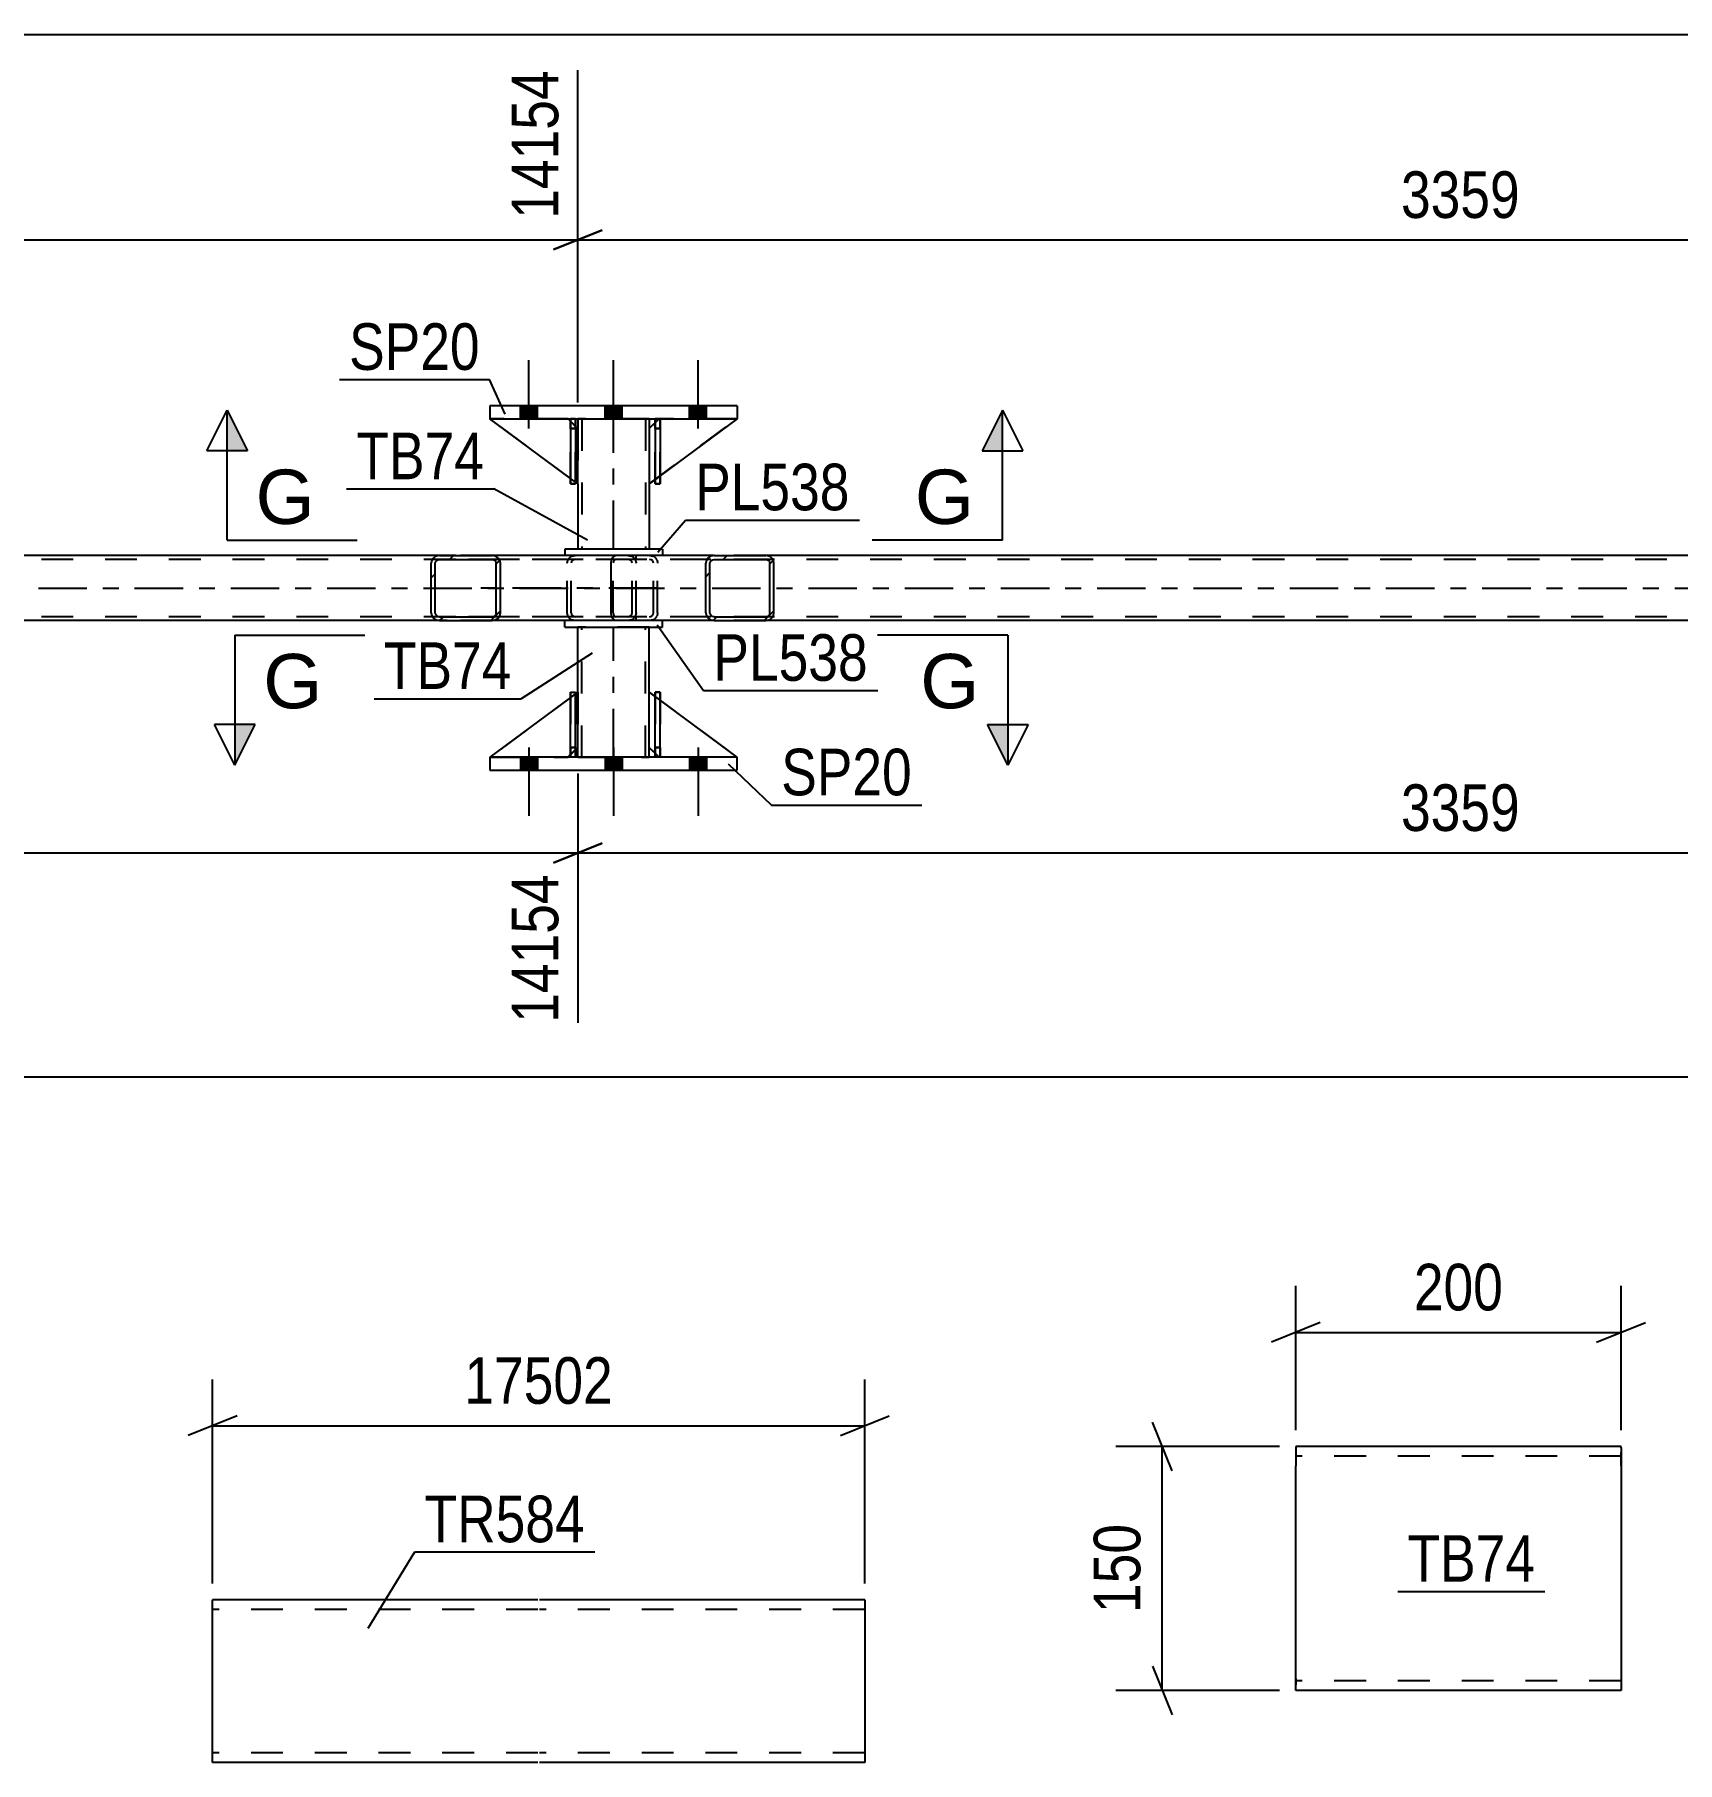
# Model space of a CAD drawing. Header units: millimetres. Extents: x 0 to 841, y 0 to 594.
# Drawn here: x 644.4 to 745.4, y 142.4 to 248.6 of the extents above; entities that cross this region are included whole.
import ezdxf

# ---------------------------------------------------------------- set-up
doc = ezdxf.new("R2010")
doc.units = ezdxf.units.MM
doc.linetypes.add('DXK_LINE_DOT2', pattern=[3.9198, 1.9599, -1.9599])
doc.linetypes.add('DXK_LINE_DOT3', pattern=[5.9187, 2.979, -0.9799, 0.9799, -0.9799])
doc.styles.add('Arial', font='ARIAL.TTF', dxfattribs={"height": 0.2})
doc.styles.add('Arial Narrow', font='ARIALN.TTF', dxfattribs={"height": 0.2})

# ---------------------------------------------------------------- blocks, each defined once
blk = doc.blocks.new('Bolt-122568611-7005 - 6955')
at = {"linetype": 'Continuous'}
for points in [[(675.29, 204.16), (674.25, 204.16), (674.25, 203.36), (675.29, 203.36)], [(675.29, 204.16), (674.25, 204.16), (674.25, 203.36), (675.29, 203.36)], [(675.29, 204.16), (674.25, 204.16), (674.25, 203.36), (675.29, 203.36)], [(680.49, 204.16), (679.45, 204.16), (679.45, 203.36), (680.49, 203.36)], [(680.49, 204.16), (679.45, 204.16), (679.45, 203.36), (680.49, 203.36)], [(685.69, 204.16), (684.65, 204.16), (684.65, 203.36), (685.69, 203.36)], [(685.69, 204.16), (684.65, 204.16), (684.65, 203.36), (685.69, 203.36)], [(685.69, 204.16), (684.65, 204.16), (684.65, 203.36), (685.69, 203.36)]]:
    blk.add_hatch(color=1, dxfattribs=at).paths.add_polyline_path(points)
at = {"color": 1, "linetype": 'Continuous'}
for p, q in [((674.25, 204.16), (674.25, 203.36)), ((674.25, 204.16), (674.25, 203.36)), ((674.25, 204.16), (674.25, 203.36)), ((674.77, 204.76), (674.77, 200.56)), ((674.77, 204.76), (674.77, 200.56)), ((674.77, 204.76), (674.77, 200.56)), ((675.29, 204.16), (675.29, 203.36)), ((675.29, 204.16), (675.29, 203.36)), ((675.29, 204.16), (675.29, 203.36)), ((679.45, 204.16), (679.45, 203.36)), ((679.45, 204.16), (679.45, 203.36)), ((679.97, 204.76), (679.97, 200.56)), ((679.97, 204.76), (679.97, 200.56)), ((680.49, 204.16), (680.49, 203.36)), ((680.49, 204.16), (680.49, 203.36)), ((684.65, 204.16), (684.65, 203.36)), ((684.65, 204.16), (684.65, 203.36)), ((684.65, 204.16), (684.65, 203.36)), ((685.17, 204.76), (685.17, 200.56)), ((685.17, 204.76), (685.17, 200.56)), ((685.17, 204.76), (685.17, 200.56)), ((685.69, 204.16), (685.69, 203.36)), ((685.69, 204.16), (685.69, 203.36)), ((685.69, 204.16), (685.69, 203.36))]:
    blk.add_line(p, q, dxfattribs=at)
blk = doc.blocks.new('Part-122568611-7002 - 6955')
at = {"color": 7, "linetype": 'DXK_LINE_DOT2'}
for p, q in [((682.77, 224.96), (682.17, 224.36)), ((682.17, 220.96), (687.57, 224.96)), ((682.17, 224.36), (682.17, 220.96)), ((687.57, 224.96), (682.77, 224.96))]:
    blk.add_line(p, q, dxfattribs=at)
blk = doc.blocks.new('Part-122568611-7067 - 6955')
at = {"color": 2, "linetype": 'Continuous'}
for p, q in [((682.97, 216.96), (676.97, 216.96)), ((676.97, 216.96), (676.97, 216.56)), ((682.97, 216.96), (682.97, 216.56))]:
    blk.add_line(p, q, dxfattribs=at)
at = {"color": 7, "linetype": 'DXK_LINE_DOT2'}
blk.add_line((682.97, 216.56), (676.97, 216.56), dxfattribs=at)
blk = doc.blocks.new('Bolt-122568611-7004 - 6955')
at = {"linetype": 'Continuous'}
for points in [[(674.25, 224.96), (675.29, 224.96), (675.29, 225.76), (674.25, 225.76)], [(674.25, 224.96), (675.29, 224.96), (675.29, 225.76), (674.25, 225.76)], [(674.25, 224.96), (675.29, 224.96), (675.29, 225.76), (674.25, 225.76)], [(679.45, 224.96), (680.49, 224.96), (680.49, 225.76), (679.45, 225.76)], [(679.45, 224.96), (680.49, 224.96), (680.49, 225.76), (679.45, 225.76)], [(684.65, 224.96), (685.69, 224.96), (685.69, 225.76), (684.65, 225.76)], [(684.65, 224.96), (685.69, 224.96), (685.69, 225.76), (684.65, 225.76)], [(684.65, 224.96), (685.69, 224.96), (685.69, 225.76), (684.65, 225.76)]]:
    blk.add_hatch(color=1, dxfattribs=at).paths.add_polyline_path(points)
at = {"color": 1, "linetype": 'Continuous'}
for p, q in [((674.77, 224.36), (674.77, 228.56)), ((674.77, 224.36), (674.77, 228.56)), ((674.77, 224.36), (674.77, 228.56)), ((679.97, 224.36), (679.97, 228.56)), ((679.97, 224.36), (679.97, 228.56)), ((685.17, 224.36), (685.17, 228.56)), ((685.17, 224.36), (685.17, 228.56)), ((685.17, 224.36), (685.17, 228.56)), ((674.25, 224.96), (674.25, 225.76)), ((674.25, 224.96), (674.25, 225.76)), ((674.25, 224.96), (674.25, 225.76)), ((675.29, 224.96), (675.29, 225.76)), ((675.29, 224.96), (675.29, 225.76)), ((675.29, 224.96), (675.29, 225.76)), ((679.45, 224.96), (679.45, 225.76)), ((679.45, 224.96), (679.45, 225.76)), ((680.49, 224.96), (680.49, 225.76)), ((680.49, 224.96), (680.49, 225.76)), ((684.65, 224.96), (684.65, 225.76)), ((684.65, 224.96), (684.65, 225.76)), ((684.65, 224.96), (684.65, 225.76)), ((685.69, 224.96), (685.69, 225.76)), ((685.69, 224.96), (685.69, 225.76)), ((685.69, 224.96), (685.69, 225.76))]:
    blk.add_line(p, q, dxfattribs=at)
blk = doc.blocks.new('Part-122568611-7014 - 6955')
at = {"color": 7, "linetype": 'DXK_LINE_DOT2'}
for p, q in [((682.52, 224.36), (682.52, 224.96)), ((682.52, 224.96), (682.52, 224.96)), ((682.52, 224.96), (682.52, 220.96)), ((682.84, 224.96), (682.52, 224.96)), ((682.52, 220.96), (682.52, 224.36)), ((682.52, 224.36), (682.84, 224.36)), ((682.84, 224.36), (682.84, 224.96)), ((682.84, 220.96), (682.84, 224.96)), ((682.84, 224.36), (682.84, 220.96)), ((682.52, 220.96), (682.84, 220.96))]:
    blk.add_line(p, q, dxfattribs=at)
blk = doc.blocks.new('Part-122568611-7015 - 6955')
at = {"color": 2, "linetype": 'Continuous'}
for p, q in [((677.64, 224.96), (677.32, 224.96)), ((677.32, 224.96), (677.32, 220.96)), ((677.64, 224.96), (677.64, 224.96)), ((677.64, 224.96), (677.64, 220.96)), ((677.64, 220.96), (677.32, 220.96))]:
    blk.add_line(p, q, dxfattribs=at)
at = {"color": 7, "linetype": 'DXK_LINE_DOT2'}
for p, q in [((677.32, 224.36), (677.32, 224.96)), ((677.64, 224.36), (677.32, 224.36)), ((677.32, 224.36), (677.32, 220.96)), ((677.64, 224.36), (677.64, 224.96)), ((677.64, 224.96), (677.64, 224.96)), ((677.64, 220.96), (677.64, 224.36))]:
    blk.add_line(p, q, dxfattribs=at)
blk = doc.blocks.new('Part-122568611-7016 - 6955')
at = {"color": 2, "linetype": 'Continuous'}
for p, q in [((682.84, 224.96), (682.52, 224.96)), ((682.52, 224.96), (682.52, 220.96)), ((682.84, 224.96), (682.84, 224.96)), ((682.84, 224.96), (682.84, 220.96)), ((682.84, 220.96), (682.52, 220.96))]:
    blk.add_line(p, q, dxfattribs=at)
at = {"color": 7, "linetype": 'DXK_LINE_DOT2'}
for p, q in [((682.52, 224.36), (682.52, 224.96)), ((682.84, 224.36), (682.52, 224.36)), ((682.52, 224.36), (682.52, 220.96)), ((682.84, 224.36), (682.84, 224.96)), ((682.84, 224.96), (682.84, 224.96)), ((682.84, 220.96), (682.84, 224.36))]:
    blk.add_line(p, q, dxfattribs=at)
blk = doc.blocks.new('Part-122568611-7019 - 6955')
at = {"color": 7, "linetype": 'DXK_LINE_DOT2'}
for p, q in [((677.77, 220.96), (672.37, 224.96)), ((672.37, 224.96), (677.17, 224.96)), ((677.17, 224.96), (677.77, 224.36)), ((677.77, 224.36), (677.17, 224.96)), ((677.77, 224.36), (677.77, 220.96)), ((677.77, 224.36), (677.77, 224.36)), ((677.77, 224.36), (677.77, 220.96))]:
    blk.add_line(p, q, dxfattribs=at)
blk = doc.blocks.new('Part-122568611-7022 - 6955')
at = {"color": 2, "linetype": 'Continuous'}
for p, q in [((677.32, 221.29), (672.37, 224.96)), ((677.32, 224.81), (677.17, 224.96)), ((677.77, 224.36), (677.64, 224.49)), ((677.77, 224.36), (677.77, 224.36)), ((677.77, 220.96), (677.77, 224.36)), ((677.64, 221.06), (677.77, 220.96)), ((677.77, 220.96), (677.77, 220.96))]:
    blk.add_line(p, q, dxfattribs=at)
at = {"color": 7, "linetype": 'DXK_LINE_DOT2'}
for p, q in [((677.17, 224.96), (672.37, 224.96)), ((677.17, 224.96), (677.77, 224.36)), ((677.64, 224.49), (677.32, 224.81)), ((677.77, 224.36), (677.77, 220.96)), ((677.64, 221.06), (677.32, 221.29))]:
    blk.add_line(p, q, dxfattribs=at)
blk = doc.blocks.new('Part-122568611-7106 - 6955')
at = {"color": 7, "linetype": 'DXK_LINE_DOT2'}
for p, q in [((776.1, 216.32), (111.67, 216.32)), ((776.1, 216.56), (243.6, 216.56)), ((689.33, 216.56), (669.27, 216.56)), ((776.1, 212.8), (111.67, 212.8)), ((689.33, 212.56), (669.27, 212.56))]:
    blk.add_line(p, q, dxfattribs=at)
at = {"color": 2, "linetype": 'Continuous'}
for p, q in [((669.27, 216.56), (604.2, 216.56)), ((754.41, 216.56), (689.33, 216.56)), ((669.27, 212.56), (604.2, 212.56)), ((754.41, 212.56), (689.33, 212.56))]:
    blk.add_line(p, q, dxfattribs=at)
at = {"color": 7, "linetype": 'DXK_LINE_DOT3'}
blk.add_line((111.92, 214.56), (776.1, 214.56), dxfattribs=at)
blk = doc.blocks.new('Part-122568611-7042 - 6955')
at = {"color": 2, "linetype": 'Continuous'}
for p, q in [((682.17, 204.76), (682.17, 208.16)), ((682.52, 207.9), (682.17, 208.16)), ((687.57, 204.16), (682.84, 207.66)), ((682.52, 204.41), (682.17, 204.76))]:
    blk.add_line(p, q, dxfattribs=at)
at = {"color": 7, "linetype": 'DXK_LINE_DOT2'}
for p, q in [((682.84, 207.66), (682.52, 207.9)), ((682.77, 204.16), (682.52, 204.41)), ((687.57, 204.16), (682.77, 204.16)), ((687.57, 204.16), (687.57, 204.16)), ((687.57, 204.16), (687.57, 204.16))]:
    blk.add_line(p, q, dxfattribs=at)
blk = doc.blocks.new('Part-122568611-7107 - 6955')
at = {"color": 7, "linetype": 'DXK_LINE_DOT2'}
for p, q in [((682.84, 208.16), (682.52, 208.16)), ((682.52, 204.76), (682.52, 208.16)), ((682.52, 208.16), (682.52, 204.16)), ((682.84, 208.16), (682.84, 204.76)), ((682.84, 204.16), (682.84, 208.16)), ((682.84, 204.76), (682.52, 204.76)), ((682.52, 204.16), (682.52, 204.76)), ((682.84, 204.16), (682.52, 204.16)), ((682.84, 204.76), (682.84, 204.16)), ((682.84, 204.16), (682.84, 204.16))]:
    blk.add_line(p, q, dxfattribs=at)
blk = doc.blocks.new('Part-122568611-7047 - 6955')
at = {"color": 2, "linetype": 'Continuous'}
for p, q in [((687.57, 204.16), (672.37, 204.16)), ((672.37, 204.16), (672.37, 203.36)), ((687.57, 203.36), (687.57, 204.16)), ((672.37, 203.36), (687.57, 203.36))]:
    blk.add_line(p, q, dxfattribs=at)
blk = doc.blocks.new('Part-122568611-7112 - 6955')
at = {"color": 2, "linetype": 'Continuous'}
for p, q in [((682.52, 224.72), (682.17, 224.36)), ((682.17, 224.36), (682.17, 220.96)), ((687.57, 224.96), (682.84, 221.46)), ((682.52, 221.22), (682.17, 220.96))]:
    blk.add_line(p, q, dxfattribs=at)
at = {"color": 7, "linetype": 'DXK_LINE_DOT2'}
for p, q in [((682.77, 224.96), (682.52, 224.72)), ((687.57, 224.96), (682.77, 224.96)), ((682.84, 221.46), (682.52, 221.22))]:
    blk.add_line(p, q, dxfattribs=at)
blk = doc.blocks.new('Part-122568611-7052 - 6955')
at = {"color": 2, "linetype": 'Continuous'}
for p, q in [((687.57, 225.76), (672.37, 225.76)), ((672.37, 225.76), (672.37, 224.96)), ((687.57, 225.76), (687.57, 224.96)), ((672.37, 224.96), (687.57, 224.96))]:
    blk.add_line(p, q, dxfattribs=at)
blk = doc.blocks.new('Part-122568611-7053 - 6955')
at = {"color": 2, "linetype": 'Continuous'}
for p, q in [((682.52, 204.16), (682.52, 208.16)), ((682.52, 208.16), (682.84, 208.16)), ((682.84, 204.16), (682.84, 208.16)), ((682.52, 204.16), (682.52, 204.16)), ((682.84, 204.16), (682.52, 204.16))]:
    blk.add_line(p, q, dxfattribs=at)
at = {"color": 7, "linetype": 'DXK_LINE_DOT2'}
for p, q in [((682.52, 208.16), (682.52, 204.76)), ((682.84, 204.76), (682.84, 208.16)), ((682.52, 204.76), (682.52, 204.16)), ((682.52, 204.76), (682.84, 204.76)), ((682.84, 204.16), (682.84, 204.76)), ((682.84, 204.16), (682.84, 204.16))]:
    blk.add_line(p, q, dxfattribs=at)
blk = doc.blocks.new('Part-122568611-7056 - 6955')
at = {"color": 7, "linetype": 'DXK_LINE_DOT2'}
for p, q in [((677.77, 208.16), (672.37, 204.16)), ((677.77, 204.76), (677.77, 208.16)), ((677.77, 208.16), (677.77, 204.76)), ((672.37, 204.16), (677.17, 204.16)), ((677.17, 204.16), (677.77, 204.76)), ((677.77, 204.76), (677.17, 204.16)), ((677.77, 204.76), (677.77, 204.76))]:
    blk.add_line(p, q, dxfattribs=at)
blk = doc.blocks.new('Part-122568611-7059 - 6955')
at = {"color": 2, "linetype": 'Continuous'}
for p, q in [((677.32, 207.83), (672.37, 204.16)), ((677.77, 208.16), (677.64, 208.07)), ((677.77, 204.76), (677.77, 208.16)), ((677.32, 204.32), (677.17, 204.16)), ((677.77, 204.76), (677.64, 204.64)), ((677.77, 204.76), (677.77, 204.76))]:
    blk.add_line(p, q, dxfattribs=at)
at = {"color": 7, "linetype": 'DXK_LINE_DOT2'}
for p, q in [((677.64, 208.07), (677.32, 207.83)), ((677.77, 204.76), (677.77, 208.16)), ((672.37, 204.16), (677.17, 204.16)), ((677.77, 204.76), (677.17, 204.16)), ((677.64, 204.64), (677.32, 204.32))]:
    blk.add_line(p, q, dxfattribs=at)
blk = doc.blocks.new('Part-122568611-7062 - 6955')
at = {"color": 7, "linetype": 'DXK_LINE_DOT2'}
for p, q in [((682.17, 204.76), (682.17, 208.16)), ((682.17, 208.16), (687.57, 204.16)), ((682.77, 204.16), (682.17, 204.76)), ((687.57, 204.16), (682.77, 204.16))]:
    blk.add_line(p, q, dxfattribs=at)
blk = doc.blocks.new('Part-122568611-7072 - 6955')
at = {"color": 2, "linetype": 'Continuous'}
for p, q in [((676.97, 212.16), (676.97, 212.56)), ((682.97, 212.16), (682.97, 212.56)), ((676.97, 212.16), (682.97, 212.16))]:
    blk.add_line(p, q, dxfattribs=at)
at = {"color": 7, "linetype": 'DXK_LINE_DOT2'}
blk.add_line((682.97, 212.56), (676.97, 212.56), dxfattribs=at)
blk = doc.blocks.new('Part-122568611-7108 - 6955')
at = {"color": 2, "linetype": 'Continuous'}
for p, q in [((677.32, 204.16), (677.32, 208.16)), ((677.32, 208.16), (677.64, 208.16)), ((677.64, 204.16), (677.64, 208.16)), ((677.32, 204.16), (677.32, 204.16)), ((677.64, 204.16), (677.32, 204.16))]:
    blk.add_line(p, q, dxfattribs=at)
at = {"color": 7, "linetype": 'DXK_LINE_DOT2'}
for p, q in [((677.32, 208.16), (677.32, 204.76)), ((677.64, 204.76), (677.64, 208.16)), ((677.32, 204.76), (677.32, 204.16)), ((677.32, 204.76), (677.64, 204.76)), ((677.64, 204.16), (677.64, 204.76)), ((677.64, 204.16), (677.64, 204.16))]:
    blk.add_line(p, q, dxfattribs=at)
blk = doc.blocks.new('Part-122568611-7113 - 6955')
at = {"color": 7, "linetype": 'DXK_LINE_DOT2'}
for p, q in [((677.32, 208.16), (677.64, 208.16)), ((677.32, 204.76), (677.32, 208.16)), ((677.32, 208.16), (677.32, 204.16)), ((677.64, 208.16), (677.64, 204.76)), ((677.64, 204.16), (677.64, 208.07)), ((677.64, 204.76), (677.32, 204.76)), ((677.32, 204.16), (677.32, 204.76)), ((677.64, 204.16), (677.32, 204.16)), ((677.64, 204.76), (677.64, 204.16)), ((677.64, 204.16), (677.64, 204.16))]:
    blk.add_line(p, q, dxfattribs=at)
blk = doc.blocks.new('Part-122568611-7143 - 6955')
at = {"color": 2, "linetype": 'Continuous'}
for p, q in [((677.77, 208.16), (677.77, 212.16)), ((682.17, 208.16), (682.17, 212.16)), ((677.77, 204.16), (677.77, 204.76)), ((682.17, 204.16), (682.17, 204.76))]:
    blk.add_line(p, q, dxfattribs=at)
at = {"color": 7, "linetype": 'DXK_LINE_DOT2'}
for p, q in [((682.17, 212.16), (677.77, 212.16)), ((678.01, 204.16), (678.01, 212.16)), ((681.93, 204.16), (681.93, 212.16)), ((677.77, 204.76), (677.77, 208.16)), ((682.17, 204.76), (682.17, 208.16)), ((677.77, 204.16), (682.17, 204.16))]:
    blk.add_line(p, q, dxfattribs=at)
at = {"color": 7, "linetype": 'DXK_LINE_DOT3'}
blk.add_line((679.97, 204.16), (679.97, 212.16), dxfattribs=at)
blk = doc.blocks.new('Part-122568611-7144 - 6955')
at = {"color": 7, "linetype": 'DXK_LINE_DOT2'}
for p, q in [((677.32, 224.36), (677.32, 224.96)), ((677.32, 224.96), (677.32, 224.96)), ((677.32, 224.96), (677.32, 220.96)), ((677.64, 224.96), (677.32, 224.96)), ((677.32, 220.96), (677.32, 224.36)), ((677.32, 224.36), (677.64, 224.36)), ((677.64, 224.36), (677.64, 224.96)), ((677.64, 220.96), (677.64, 224.96)), ((677.64, 224.36), (677.64, 220.96)), ((677.32, 220.96), (677.64, 220.96))]:
    blk.add_line(p, q, dxfattribs=at)
blk = doc.blocks.new('Part-122568611-7191 - 6955')
at = {"linetype": 'Continuous'}
h = blk.add_hatch(dxfattribs=at)
h.set_pattern_fill('', scale=0.7, style=0, pattern_type=0)
h.set_pattern_definition([(45, (689.7952, 216.2657), (-1.57154, 1.57154), [])])
h.paths.add_polyline_path([(689.83, 216.08), (689.8, 216.27), (689.69, 216.42), (689.52, 216.53), (689.33, 216.56), (686.15, 216.56), (685.95, 216.53), (685.79, 216.42), (685.68, 216.27), (685.64, 216.08), (685.64, 213.04), (685.68, 212.86), (685.79, 212.7), (685.95, 212.6), (686.15, 212.56), (689.33, 212.56), (689.52, 212.6), (689.69, 212.7), (689.8, 212.86), (689.83, 213.04)])
h.paths.add_polyline_path([(689.56, 212.95), (689.51, 212.87), (689.43, 212.82), (689.33, 212.8), (686.15, 212.8), (686.05, 212.82), (685.97, 212.87), (685.91, 212.95), (685.9, 213.04), (685.9, 216.08), (685.91, 216.17), (685.97, 216.25), (686.05, 216.3), (686.15, 216.32), (689.33, 216.32), (689.43, 216.3), (689.51, 216.25), (689.56, 216.17), (689.58, 216.08), (689.58, 213.04)])
at = {"color": 2, "linetype": 'Continuous'}
for p, q in [((679.82, 216.08), (679.84, 216.27)), ((679.82, 213.04), (679.82, 216.08)), ((679.84, 216.27), (679.9, 216.42)), ((679.9, 216.42), (679.99, 216.53)), ((679.99, 216.53), (680.09, 216.56)), ((686.15, 216.56), (680.09, 216.56)), ((685.68, 216.27), (685.64, 216.08)), ((685.64, 213.04), (685.64, 216.08)), ((685.9, 216.08), (685.91, 216.17)), ((685.9, 213.04), (685.9, 216.08)), ((685.91, 216.17), (685.97, 216.25)), ((686.15, 216.56), (685.95, 216.53)), ((685.97, 216.25), (686.05, 216.3)), ((686.05, 216.3), (686.15, 216.32)), ((686.15, 216.56), (689.33, 216.56)), ((686.15, 216.32), (689.33, 216.32)), ((689.52, 216.53), (689.33, 216.56)), ((689.33, 216.32), (689.43, 216.3)), ((689.43, 216.3), (689.51, 216.25)), ((689.51, 216.25), (689.56, 216.17)), ((689.56, 216.17), (689.58, 216.08)), ((689.58, 213.04), (689.58, 216.08)), ((689.83, 216.08), (689.8, 216.27)), ((689.83, 213.04), (689.83, 216.08)), ((679.84, 212.86), (679.82, 213.04)), ((679.9, 212.7), (679.84, 212.86)), ((679.99, 212.6), (679.9, 212.7)), ((680.09, 212.56), (679.99, 212.6)), ((686.15, 212.56), (680.09, 212.56)), ((685.64, 213.04), (685.68, 212.86)), ((685.91, 212.95), (685.9, 213.04)), ((685.97, 212.87), (685.91, 212.95)), ((685.95, 212.6), (686.15, 212.56)), ((686.05, 212.82), (685.97, 212.87)), ((686.15, 212.8), (686.05, 212.82)), ((686.15, 212.8), (689.33, 212.8)), ((686.15, 212.56), (689.33, 212.56)), ((689.43, 212.82), (689.33, 212.8)), ((689.33, 212.56), (689.52, 212.6)), ((689.51, 212.87), (689.43, 212.82)), ((689.56, 212.95), (689.51, 212.87)), ((689.58, 213.04), (689.56, 212.95)), ((689.8, 212.86), (689.83, 213.04))]:
    blk.add_line(p, q, dxfattribs=at)
at = {"color": 7, "linetype": 'DXK_LINE_DOT2'}
for p, q in [((679.96, 216.17), (679.95, 216.08)), ((679.95, 213.04), (679.95, 216.08)), ((679.99, 216.25), (679.96, 216.17)), ((680.04, 216.3), (679.99, 216.25)), ((680.09, 216.32), (680.04, 216.3)), ((689.33, 216.32), (680.09, 216.32)), ((681.37, 216.32), (681.37, 216.56)), ((682.18, 216.56), (682.37, 216.53)), ((682.28, 216.3), (682.18, 216.32)), ((682.36, 216.25), (682.28, 216.3)), ((682.41, 216.17), (682.36, 216.25)), ((682.43, 216.08), (682.41, 216.17)), ((682.43, 213.04), (682.43, 216.08)), ((682.65, 216.27), (682.68, 216.08)), ((682.68, 213.04), (682.68, 216.08)), ((689.33, 216.56), (686.15, 216.56)), ((679.95, 213.04), (679.96, 212.95)), ((679.96, 212.95), (679.99, 212.87)), ((679.99, 212.87), (680.04, 212.82)), ((680.04, 212.82), (680.09, 212.8)), ((689.33, 212.8), (680.09, 212.8)), ((681.37, 212.56), (681.37, 212.8)), ((682.18, 212.8), (682.28, 212.82)), ((682.37, 212.6), (682.18, 212.56)), ((682.28, 212.82), (682.36, 212.87)), ((682.36, 212.87), (682.41, 212.95)), ((682.41, 212.95), (682.43, 213.04)), ((682.68, 213.04), (682.65, 212.86)), ((689.33, 212.56), (686.15, 212.56))]:
    blk.add_line(p, q, dxfattribs=at)
for centre, start, end in [((682.2, 216.07), 23.8493, 68.8058), ((682.2, 213.06), 291.1942, 336.1507)]:
    blk.add_arc(centre, 0.492, start, end, dxfattribs=at)
at = {"color": 2, "linetype": 'Continuous'}
for centre, start, end in [((686.13, 216.07), 111.1942, 156.1507), ((689.35, 216.07), 23.8493, 68.8058), ((686.13, 213.06), 203.8493, 248.8058), ((689.35, 213.06), 291.1942, 336.1507)]:
    blk.add_arc(centre, 0.492, start, end, dxfattribs=at)
blk = doc.blocks.new('Part-122568611-7152 - 6955')
at = {"linetype": 'Continuous'}
h = blk.add_hatch(dxfattribs=at)
h.set_pattern_fill('', scale=0.7, style=0, pattern_type=0)
h.set_pattern_definition([(45, (672.9773, 216.2657), (-1.57154, 1.57154), [])])
h.paths.add_polyline_path([(673.02, 216.08), (672.98, 216.27), (672.87, 216.42), (672.7, 216.53), (672.51, 216.56), (669.27, 216.56), (669.07, 216.53), (668.91, 216.42), (668.8, 216.27), (668.76, 216.08), (668.76, 213.04), (668.8, 212.86), (668.91, 212.7), (669.07, 212.6), (669.27, 212.56), (672.51, 212.56), (672.7, 212.6), (672.87, 212.7), (672.98, 212.86), (673.02, 213.04)])
h.paths.add_polyline_path([(672.74, 212.95), (672.69, 212.87), (672.6, 212.82), (672.51, 212.8), (669.27, 212.8), (669.17, 212.82), (669.09, 212.87), (669.03, 212.95), (669.01, 213.04), (669.01, 216.08), (669.03, 216.17), (669.09, 216.25), (669.17, 216.3), (669.27, 216.32), (672.51, 216.32), (672.6, 216.3), (672.69, 216.25), (672.74, 216.17), (672.76, 216.08), (672.76, 213.04)])
at = {"color": 2, "linetype": 'Continuous'}
for p, q in [((668.8, 216.27), (668.76, 216.08)), ((668.76, 213.04), (668.76, 216.08)), ((669.01, 216.08), (669.03, 216.17)), ((669.01, 213.04), (669.01, 216.08)), ((669.03, 216.17), (669.09, 216.25)), ((669.27, 216.56), (669.07, 216.53)), ((669.09, 216.25), (669.17, 216.3)), ((669.17, 216.3), (669.27, 216.32)), ((669.27, 216.56), (672.51, 216.56)), ((669.27, 216.32), (672.51, 216.32)), ((680.09, 216.56), (672.51, 216.56)), ((672.7, 216.53), (672.51, 216.56)), ((672.51, 216.32), (672.6, 216.3)), ((672.6, 216.3), (672.69, 216.25)), ((672.69, 216.25), (672.74, 216.17)), ((672.74, 216.17), (672.76, 216.08)), ((672.76, 213.04), (672.76, 216.08)), ((673.02, 216.08), (672.98, 216.27)), ((673.02, 213.04), (673.02, 216.08)), ((668.76, 213.04), (668.8, 212.86)), ((669.03, 212.95), (669.01, 213.04)), ((669.09, 212.87), (669.03, 212.95)), ((669.07, 212.6), (669.27, 212.56)), ((669.17, 212.82), (669.09, 212.87)), ((669.27, 212.8), (669.17, 212.82)), ((669.27, 212.8), (672.51, 212.8)), ((669.27, 212.56), (672.51, 212.56)), ((672.6, 212.82), (672.51, 212.8)), ((672.51, 212.56), (672.7, 212.6)), ((680.09, 212.56), (672.51, 212.56)), ((672.69, 212.87), (672.6, 212.82)), ((672.74, 212.95), (672.69, 212.87)), ((672.76, 213.04), (672.74, 212.95)), ((672.98, 212.86), (673.02, 213.04))]:
    blk.add_line(p, q, dxfattribs=at)
at = {"color": 7, "linetype": 'DXK_LINE_DOT2'}
for p, q in [((672.51, 216.56), (669.27, 216.56)), ((680.85, 216.32), (669.27, 216.32)), ((677.11, 216.08), (677.15, 216.27)), ((677.11, 213.04), (677.11, 216.08)), ((677.38, 216.17), (677.36, 216.08)), ((677.36, 213.04), (677.36, 216.08)), ((677.44, 216.25), (677.38, 216.17)), ((677.42, 216.53), (677.62, 216.56)), ((677.52, 216.3), (677.44, 216.25)), ((677.62, 216.32), (677.52, 216.3)), ((680.85, 216.56), (680.09, 216.56)), ((680.85, 216.56), (681.05, 216.53)), ((680.95, 216.3), (680.85, 216.32)), ((681.04, 216.25), (680.95, 216.3)), ((681.09, 216.17), (681.04, 216.25)), ((681.11, 216.08), (681.09, 216.17)), ((681.11, 213.04), (681.11, 216.08)), ((681.33, 216.27), (681.37, 216.08)), ((681.37, 213.04), (681.37, 216.08)), ((680.85, 212.8), (669.27, 212.8)), ((672.51, 212.56), (669.27, 212.56)), ((677.15, 212.86), (677.11, 213.04)), ((677.36, 213.04), (677.38, 212.95)), ((677.38, 212.95), (677.44, 212.87)), ((677.62, 212.56), (677.42, 212.6)), ((677.44, 212.87), (677.46, 212.86)), ((677.46, 212.86), (677.52, 212.82)), ((677.52, 212.82), (677.62, 212.8)), ((680.85, 212.56), (680.09, 212.56)), ((680.85, 212.8), (680.95, 212.82)), ((681.05, 212.6), (680.85, 212.56)), ((680.95, 212.82), (681.04, 212.87)), ((681.04, 212.87), (681.09, 212.95)), ((681.09, 212.95), (681.11, 213.04)), ((681.37, 213.04), (681.33, 212.86))]:
    blk.add_line(p, q, dxfattribs=at)
at = {"color": 7, "linetype": 'DXK_LINE_DOT3'}
blk.add_line((682.66, 214.56), (670.89, 214.56), dxfattribs=at)
at = {"color": 2, "linetype": 'Continuous'}
for centre, start, end in [((669.25, 216.06), 110.7583, 155.68), ((672.52, 216.06), 24.32, 69.2417), ((669.25, 213.06), 204.32, 249.2417), ((672.52, 213.06), 290.7583, 335.68)]:
    blk.add_arc(centre, 0.496, start, end, dxfattribs=at)
at = {"color": 7, "linetype": 'DXK_LINE_DOT2'}
for centre, start, end in [((677.6, 216.06), 110.7583, 155.68), ((680.87, 216.06), 24.32, 69.2417), ((677.6, 213.06), 204.32, 249.2417), ((680.87, 213.06), 290.7583, 335.68)]:
    blk.add_arc(centre, 0.496, start, end, dxfattribs=at)
blk = doc.blocks.new('Part-122568611-7237 - 6955')
at = {"color": 2, "linetype": 'Continuous'}
for p, q in [((677.77, 224.96), (677.77, 224.36)), ((682.17, 224.96), (682.17, 224.36)), ((677.77, 220.96), (677.77, 216.96)), ((682.17, 220.96), (682.17, 216.96))]:
    blk.add_line(p, q, dxfattribs=at)
at = {"color": 7, "linetype": 'DXK_LINE_DOT2'}
for p, q in [((682.17, 224.96), (677.77, 224.96)), ((677.77, 224.36), (677.77, 220.96)), ((678.01, 224.96), (678.01, 216.96)), ((681.93, 224.96), (681.93, 216.96)), ((682.17, 224.36), (682.17, 220.96)), ((682.17, 216.96), (677.77, 216.96))]:
    blk.add_line(p, q, dxfattribs=at)
at = {"color": 7, "linetype": 'DXK_LINE_DOT3'}
blk.add_line((679.97, 216.96), (679.97, 224.96), dxfattribs=at)
blk = doc.blocks.new('Part-122568611-7690 - 7685')
at = {"color": 2, "linetype": 'Continuous'}
for p, q in [((721.92, 161.8), (721.92, 160.6)), ((741.92, 161.8), (721.92, 161.8)), ((741.92, 161.71), (741.92, 161.8)), ((741.92, 161.71), (741.92, 160.6)), ((721.92, 147.54), (721.92, 160.6)), ((741.92, 160.6), (741.92, 146.8)), ((721.92, 146.89), (721.92, 147.54)), ((721.92, 146.8), (721.92, 146.89)), ((741.92, 146.8), (721.92, 146.8))]:
    blk.add_line(p, q, dxfattribs=at)
at = {"color": 7, "linetype": 'DXK_LINE_DOT2'}
for p, q in [((741.92, 160.6), (741.92, 161.45)), ((741.92, 161.2), (721.92, 161.2)), ((721.92, 147.54), (721.92, 147.15)), ((721.92, 147.4), (721.92, 147.45)), ((741.92, 147.4), (721.92, 147.4)), ((741.92, 147.4), (741.92, 147.45))]:
    blk.add_line(p, q, dxfattribs=at)
blk = doc.blocks.new('Part-122568611-3357 - 3349')
at = {"color": 2, "linetype": 'Continuous'}
for p, q in [((675.32, 152.37), (655.32, 152.37)), ((655.32, 142.47), (655.32, 152.37)), ((695.42, 152.37), (675.42, 152.37)), ((695.42, 152.37), (695.42, 142.37)), ((655.32, 142.37), (655.32, 142.47)), ((675.32, 142.37), (655.32, 142.37)), ((695.42, 142.37), (675.42, 142.37))]:
    blk.add_line(p, q, dxfattribs=at)
at = {"color": 7, "linetype": 'DXK_LINE_DOT2'}
for p, q in [((675.32, 151.77), (655.32, 151.77)), ((695.42, 151.77), (675.42, 151.77)), ((655.32, 142.97), (655.32, 143.02)), ((675.32, 142.97), (655.32, 142.97)), ((695.42, 142.97), (675.42, 142.97)), ((695.42, 142.97), (695.42, 143.02))]:
    blk.add_line(p, q, dxfattribs=at)
blk = doc.blocks.new('StraightDimension-122568611-14713 - 6955')
at = {"color": 7, "linetype": 'Continuous'}
for p, q in [((677.77, 225.96), (677.77, 246.4)), ((786.32, 217.56), (786.32, 246.4)), ((679.27, 236.56), (676.27, 235.36)), ((677.77, 235.96), (786.32, 235.96)), ((784.82, 235.36), (787.82, 236.56))]:
    blk.add_line(p, q, dxfattribs=at)
at = {"color": 0}
blk.add_wipeout([(736.3, 236.71), (736.3, 240.91), (727.79, 240.91), (727.79, 236.71)], dxfattribs=at)
at = {"color": 3, "style": 'Arial Narrow'}
blk.add_text('3359', height=2.863, dxfattribs=at).set_placement((728.39, 237.31))
at = {"color": 0, "linetype": 'Continuous'}
blk.add_wipeout([(785.72, 247), (781.52, 247), (781.52, 236.66), (785.72, 236.66)], dxfattribs=at)
at = {"color": 3, "linetype": 'Continuous', "style": 'Arial Narrow'}
blk.add_text('17513', height=2.863, rotation=90.0002, dxfattribs=at).set_placement((785.12, 237.26))
blk = doc.blocks.new('StraightDimension-122568611-14660 - 6955')
at = {"color": 7, "linetype": 'Continuous'}
for p, q in [((786.32, 211.56), (786.32, 187.84)), ((677.77, 203.16), (677.77, 187.84)), ((679.27, 198.88), (676.27, 197.68)), ((784.82, 197.68), (787.82, 198.88)), ((677.77, 198.28), (786.32, 198.28))]:
    blk.add_line(p, q, dxfattribs=at)
at = {"color": 0}
blk.add_wipeout([(736.3, 199.03), (736.3, 203.23), (727.79, 203.23), (727.79, 199.03)], dxfattribs=at)
at = {"color": 3, "style": 'Arial Narrow'}
blk.add_text('3359', height=2.863, dxfattribs=at).set_placement((728.39, 199.63))
at = {"color": 0, "linetype": 'Continuous'}
blk.add_wipeout([(785.72, 197.58), (781.52, 197.58), (781.52, 187.24), (785.72, 187.24)], dxfattribs=at)
at = {"color": 3, "linetype": 'Continuous', "style": 'Arial Narrow'}
blk.add_text('17513', height=2.863, rotation=90.0002, dxfattribs=at).set_placement((785.12, 187.84))
blk = doc.blocks.new('StraightDimension-122568611-7291 - 6955')
at = {"color": 7, "linetype": 'Continuous'}
blk.add_line((110.25, 184.51), (786.96, 184.51), dxfattribs=at)
blk = doc.blocks.new('StraightDimension-122568611-9090 - 6955')
at = {"color": 7, "linetype": 'Continuous'}
blk.add_line((110.88, 248.58), (786.32, 248.58), dxfattribs=at)
blk = doc.blocks.new('StraightDimension-122568611-14661 - 6955')
at = {"color": 7, "linetype": 'Continuous'}
for p, q in [((507.5, 203.16), (507.5, 189.67)), ((677.77, 203.16), (677.77, 187.84)), ((509, 198.88), (506, 197.68)), ((676.27, 197.68), (679.27, 198.88)), ((507.5, 198.28), (677.77, 198.28))]:
    blk.add_line(p, q, dxfattribs=at)
at = {"color": 0}
blk.add_wipeout([(596.89, 199.03), (596.89, 203.23), (588.38, 203.23), (588.38, 199.03)], dxfattribs=at)
at = {"color": 3, "style": 'Arial Narrow'}
blk.add_text('4257', height=2.863, dxfattribs=at).set_placement((588.98, 199.63))
at = {"color": 0, "linetype": 'Continuous'}
blk.add_wipeout([(677.17, 197.58), (672.97, 197.58), (672.97, 187.24), (677.17, 187.24)], dxfattribs=at)
at = {"color": 3, "linetype": 'Continuous', "style": 'Arial Narrow'}
blk.add_text('14154', height=2.863, rotation=90.0002, dxfattribs=at).set_placement((676.57, 187.84))
blk = doc.blocks.new('StraightDimension-122568611-14714 - 6955')
at = {"color": 7, "linetype": 'Continuous'}
for p, q in [((677.77, 225.96), (677.77, 246.4)), ((507.5, 225.96), (507.5, 244.57)), ((509, 236.56), (506, 235.36)), ((507.5, 235.96), (677.77, 235.96)), ((676.27, 235.36), (679.27, 236.56))]:
    blk.add_line(p, q, dxfattribs=at)
at = {"color": 0}
blk.add_wipeout([(596.89, 236.71), (596.89, 240.91), (588.38, 240.91), (588.38, 236.71)], dxfattribs=at)
at = {"color": 3, "style": 'Arial Narrow'}
blk.add_text('4257', height=2.863, dxfattribs=at).set_placement((588.98, 237.31))
at = {"color": 0, "linetype": 'Continuous'}
blk.add_wipeout([(677.17, 247), (672.97, 247), (672.97, 236.66), (677.17, 236.66)], dxfattribs=at)
at = {"color": 3, "linetype": 'Continuous', "style": 'Arial Narrow'}
blk.add_text('14154', height=2.863, rotation=90.0002, dxfattribs=at).set_placement((676.57, 237.26))
blk = doc.blocks.new('StraightDimension-122568611-7703 - 7685')
at = {"color": 7, "linetype": 'Continuous'}
for p, q in [((721.92, 162.8), (721.92, 171.66)), ((741.92, 162.8), (741.92, 171.66)), ((723.42, 169.41), (720.42, 168.21)), ((740.42, 168.21), (743.42, 169.41)), ((721.92, 168.81), (741.92, 168.81))]:
    blk.add_line(p, q, dxfattribs=at)
at = {"color": 0}
blk.add_wipeout([(735.26, 169.56), (735.26, 173.76), (728.58, 173.76), (728.58, 169.56)], dxfattribs=at)
at = {"color": 3, "style": 'Arial Narrow'}
blk.add_text('200', height=2.863, dxfattribs=at).set_placement((729.18, 170.16))
blk = doc.blocks.new('StraightDimension-122568611-7692 - 7685')
at = {"color": 7, "linetype": 'Continuous'}
for p, q in [((714.31, 160.3), (713.11, 163.3)), ((720.92, 161.8), (710.86, 161.8)), ((713.71, 146.8), (713.71, 161.8)), ((713.11, 148.3), (714.31, 145.3)), ((720.92, 146.8), (710.86, 146.8))]:
    blk.add_line(p, q, dxfattribs=at)
at = {"color": 0}
blk.add_wipeout([(712.96, 157.64), (708.76, 157.64), (708.76, 150.96), (712.96, 150.96)], dxfattribs=at)
at = {"color": 3, "style": 'Arial Narrow'}
blk.add_text('150', height=2.863, rotation=90.0002, dxfattribs=at).set_placement((712.36, 151.56))
blk = doc.blocks.new('StraightDimension-122568611-3450 - 3349')
at = {"color": 7, "linetype": 'Continuous'}
for p, q in [((655.32, 153.37), (655.32, 165.92)), ((695.42, 153.37), (695.42, 165.92)), ((656.82, 163.67), (653.82, 162.47)), ((693.92, 162.47), (696.92, 163.67)), ((655.32, 163.07), (695.42, 163.07))]:
    blk.add_line(p, q, dxfattribs=at)
at = {"color": 0}
blk.add_wipeout([(680.54, 163.82), (680.54, 168.02), (670.2, 168.02), (670.2, 163.82)], dxfattribs=at)
at = {"color": 3, "style": 'Arial Narrow'}
blk.add_text('17502', height=2.863, dxfattribs=at).set_placement((670.8, 164.42))
blk = doc.blocks.new('Mark-122568611-7068 - 6955')
at = {"color": 30, "linetype": 'Continuous'}
for p, q in [((682.65, 212.3), (685.51, 208.26)), ((685.51, 208.26), (696.22, 208.26))]:
    blk.add_line(p, q, dxfattribs=at)
at = {"color": 0}
blk.add_wipeout([(695.62, 208.86), (695.62, 211.86), (686.11, 211.86), (686.11, 208.86)], dxfattribs=at)
blk.add_wipeout([(695.62, 208.86), (695.62, 211.86), (686.11, 211.86), (686.11, 208.86)], dxfattribs=at)
at = {"color": 3, "style": 'Arial Narrow'}
blk.add_text('PL538', height=2.863, dxfattribs=at).set_placement((686.11, 208.86))
blk = doc.blocks.new('Mark-122568611-7043 - 6955')
at = {"color": 30, "linetype": 'Continuous'}
for p, q in [((687.01, 203.75), (689.68, 201.22)), ((689.68, 201.22), (698.92, 201.22))]:
    blk.add_line(p, q, dxfattribs=at)
at = {"color": 0}
blk.add_wipeout([(698.32, 201.82), (698.32, 204.82), (690.28, 204.82), (690.28, 201.82)], dxfattribs=at)
blk.add_wipeout([(698.32, 201.82), (698.32, 204.82), (690.28, 204.82), (690.28, 201.82)], dxfattribs=at)
at = {"color": 3, "style": 'Arial Narrow'}
blk.add_text('SP20', height=2.863, dxfattribs=at).set_placement((690.28, 201.82))
blk = doc.blocks.new('Mark-122568611-7048 - 6955')
at = {"color": 30, "linetype": 'Continuous'}
for p in [(663.11, 227.37), (673.31, 225.24)]:
    blk.add_line(p, (672.35, 227.37), dxfattribs=at)
at = {"color": 0}
blk.add_wipeout([(671.75, 227.97), (671.75, 230.97), (663.71, 230.97), (663.71, 227.97)], dxfattribs=at)
blk.add_wipeout([(671.75, 227.97), (671.75, 230.97), (663.71, 230.97), (663.71, 227.97)], dxfattribs=at)
at = {"color": 3, "style": 'Arial Narrow'}
blk.add_text('SP20', height=2.863, dxfattribs=at).set_placement((663.71, 227.97))
blk = doc.blocks.new('Mark-122568611-7063 - 6955')
at = {"color": 30, "linetype": 'Continuous'}
for p, q in [((682.69, 216.76), (684.39, 218.74)), ((684.39, 218.74), (695.09, 218.74))]:
    blk.add_line(p, q, dxfattribs=at)
at = {"color": 0}
blk.add_wipeout([(694.49, 219.34), (694.49, 222.34), (684.99, 222.34), (684.99, 219.34)], dxfattribs=at)
blk.add_wipeout([(694.49, 219.34), (694.49, 222.34), (684.99, 222.34), (684.99, 219.34)], dxfattribs=at)
at = {"color": 3, "style": 'Arial Narrow'}
blk.add_text('PL538', height=2.863, dxfattribs=at).set_placement((684.99, 219.34))
blk = doc.blocks.new('Mark-122568611-7139 - 6955')
at = {"color": 30, "linetype": 'Continuous'}
for p in [(678.66, 210.55), (665.25, 207.76)]:
    blk.add_line(p, (674.3, 207.76), dxfattribs=at)
at = {"color": 0}
blk.add_wipeout([(673.7, 208.36), (673.7, 211.36), (665.85, 211.36), (665.85, 208.36)], dxfattribs=at)
blk.add_wipeout([(673.7, 208.36), (673.7, 211.36), (665.85, 211.36), (665.85, 208.36)], dxfattribs=at)
at = {"color": 3, "style": 'Arial Narrow'}
blk.add_text('TB74', height=2.863, dxfattribs=at).set_placement((665.85, 208.36))
blk = doc.blocks.new('Mark-122568611-7233 - 6955')
at = {"color": 30, "linetype": 'Continuous'}
for p in [(663.56, 220.65), (678.36, 217.51)]:
    blk.add_line(p, (672.61, 220.65), dxfattribs=at)
at = {"color": 0}
blk.add_wipeout([(672.01, 221.25), (672.01, 224.25), (664.16, 224.25), (664.16, 221.25)], dxfattribs=at)
blk.add_wipeout([(672.01, 221.25), (672.01, 224.25), (664.16, 224.25), (664.16, 221.25)], dxfattribs=at)
at = {"color": 3, "style": 'Arial Narrow'}
blk.add_text('TB74', height=2.863, dxfattribs=at).set_placement((664.16, 221.25))
blk = doc.blocks.new('SectionMark-122568611-7407 - 6955')
at = {"linetype": 'Continuous'}
for points in [[(657.46, 223), (656.21, 223), (656.21, 225.5)], [(703.88, 223), (702.63, 223), (703.88, 225.5)]]:
    blk.add_hatch(color=6, dxfattribs=at).paths.add_polyline_path(points)
at = {"color": 6, "linetype": 'Continuous'}
for p, q in [((654.96, 223), (656.21, 225.5)), ((656.21, 217.5), (656.21, 225.5)), ((656.21, 225.5), (657.46, 223)), ((703.88, 225.5), (702.63, 223)), ((703.88, 217.5), (703.88, 225.5)), ((703.88, 225.5), (705.13, 223)), ((657.46, 223), (654.96, 223)), ((702.63, 223), (705.13, 223)), ((656.21, 217.5), (664.21, 217.5)), ((703.88, 217.5), (695.88, 217.5))]:
    blk.add_line(p, q, dxfattribs=at)
at = {"color": 0, "linetype": 'Continuous'}
for points in [[(661.59, 218.5), (661.59, 222), (657.96, 222), (657.96, 218.5)], [(702.13, 218.5), (702.13, 222), (698.5, 222), (698.5, 218.5)]]:
    blk.add_wipeout(points, dxfattribs=at)
at = {"color": 3, "linetype": 'Continuous', "style": 'Arial'}
for p in [(657.96, 218.5), (698.5, 218.5)]:
    blk.add_text('G', height=3.34, dxfattribs=at).set_placement(p)
blk = doc.blocks.new('SectionMark-122568611-7411 - 6955')
at = {"linetype": 'Continuous'}
for points in [[(656.68, 206.17), (657.93, 206.17), (656.68, 203.67)], [(702.96, 206.17), (704.21, 206.17), (704.21, 203.67)]]:
    blk.add_hatch(color=6, dxfattribs=at).paths.add_polyline_path(points)
at = {"color": 6, "linetype": 'Continuous'}
for p, q in [((656.68, 211.67), (664.68, 211.67)), ((656.68, 211.67), (656.68, 203.67)), ((704.21, 211.67), (696.21, 211.67)), ((704.21, 211.67), (704.21, 203.67)), ((656.68, 203.67), (655.43, 206.17)), ((657.93, 206.17), (655.43, 206.17)), ((656.68, 203.67), (657.93, 206.17)), ((702.96, 206.17), (705.46, 206.17)), ((704.21, 203.67), (702.96, 206.17)), ((705.46, 206.17), (704.21, 203.67))]:
    blk.add_line(p, q, dxfattribs=at)
at = {"color": 0, "linetype": 'Continuous'}
for points in [[(662.06, 207.17), (662.06, 210.67), (658.43, 210.67), (658.43, 207.17)], [(702.46, 207.17), (702.46, 210.67), (698.83, 210.67), (698.83, 207.17)]]:
    blk.add_wipeout(points, dxfattribs=at)
at = {"color": 3, "linetype": 'Continuous', "style": 'Arial'}
for p in [(658.43, 207.17), (698.83, 207.17)]:
    blk.add_text('G', height=3.34, dxfattribs=at).set_placement(p)
blk = doc.blocks.new('Mark-122568611-7688 - 7685')
at = {"color": 30, "linetype": 'Continuous'}
blk.add_line((728.19, 152.88), (737.24, 152.88), dxfattribs=at)
at = {"color": 0}
blk.add_wipeout([(736.64, 153.48), (736.64, 156.48), (728.79, 156.48), (728.79, 153.48)], dxfattribs=at)
blk.add_wipeout([(736.64, 153.48), (736.64, 156.48), (728.79, 156.48), (728.79, 153.48)], dxfattribs=at)
at = {"color": 3, "style": 'Arial Narrow'}
blk.add_text('TB74', height=2.863, dxfattribs=at).set_placement((728.79, 153.48))
blk = doc.blocks.new('Mark-122568611-3353 - 3349')
at = {"color": 30, "linetype": 'Continuous'}
for p, q in [((664.89, 150.62), (667.75, 155.31)), ((667.75, 155.31), (678.81, 155.31))]:
    blk.add_line(p, q, dxfattribs=at)
at = {"color": 0}
blk.add_wipeout([(678.21, 155.91), (678.21, 158.91), (668.35, 158.91), (668.35, 155.91)], dxfattribs=at)
blk.add_wipeout([(678.21, 155.91), (678.21, 158.91), (668.35, 158.91), (668.35, 155.91)], dxfattribs=at)
at = {"color": 3, "style": 'Arial Narrow'}
blk.add_text('TR584', height=2.863, dxfattribs=at).set_placement((668.35, 155.91))

msp = doc.modelspace()

# ---------------------------------------------------------------- block references
for name in ['Bolt-122568611-7004 - 6955', 'Part-122568611-7052 - 6955', 'Part-122568611-7019 - 6955', 'Part-122568611-7022 - 6955', 'Part-122568611-7015 - 6955', 'Part-122568611-7144 - 6955', 'Part-122568611-7237 - 6955', 'Part-122568611-7002 - 6955', 'Part-122568611-7112 - 6955', 'Part-122568611-7014 - 6955', 'Part-122568611-7016 - 6955', 'Part-122568611-7067 - 6955', 'Part-122568611-7106 - 6955', 'Part-122568611-7152 - 6955', 'Part-122568611-7191 - 6955', 'Part-122568611-7072 - 6955', 'Part-122568611-7143 - 6955', 'Part-122568611-7056 - 6955', 'Part-122568611-7059 - 6955', 'Part-122568611-7108 - 6955', 'Part-122568611-7113 - 6955', 'Part-122568611-7042 - 6955', 'Part-122568611-7062 - 6955', 'Part-122568611-7107 - 6955', 'Part-122568611-7053 - 6955', 'Part-122568611-7047 - 6955', 'Bolt-122568611-7005 - 6955', 'StraightDimension-122568611-7703 - 7685', 'StraightDimension-122568611-3450 - 3349', 'Part-122568611-7690 - 7685', 'Part-122568611-3357 - 3349']:
    msp.add_blockref(name, (0, 0))

# ---------------------------------------------------------------- next in the draw order: block references
for name in ['StraightDimension-122568611-14713 - 6955', 'StraightDimension-122568611-14660 - 6955', 'StraightDimension-122568611-7692 - 7685', 'Mark-122568611-3353 - 3349', 'Mark-122568611-7688 - 7685']:
    msp.add_blockref(name, (0, 0))

# ---------------------------------------------------------------- next in the draw order: block references
for name in ['StraightDimension-122568611-9090 - 6955', 'Mark-122568611-7139 - 6955', 'Mark-122568611-7068 - 6955', 'StraightDimension-122568611-7291 - 6955']:
    msp.add_blockref(name, (0, 0))

# ---------------------------------------------------------------- next in the draw order: block references
for name in ['StraightDimension-122568611-14714 - 6955', 'Mark-122568611-7233 - 6955', 'Mark-122568611-7063 - 6955', 'Mark-122568611-7043 - 6955', 'StraightDimension-122568611-14661 - 6955']:
    msp.add_blockref(name, (0, 0))

# ---------------------------------------------------------------- next in the draw order: block references
for name in ['Mark-122568611-7048 - 6955', 'SectionMark-122568611-7411 - 6955']:
    msp.add_blockref(name, (0, 0))

# ---------------------------------------------------------------- next in the draw order: block references
msp.add_blockref('SectionMark-122568611-7407 - 6955', (0, 0))

doc.saveas('drawing.dxf')
